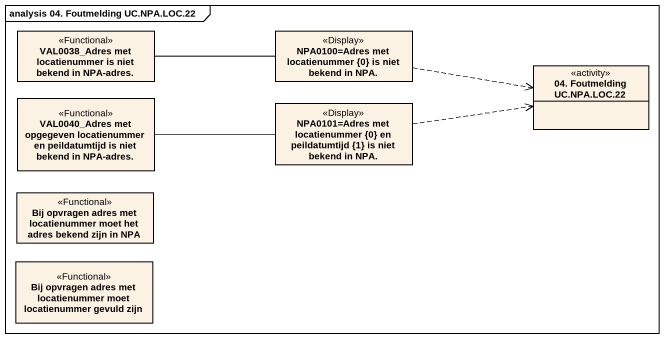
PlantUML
@startuml
mainframe analysis 04. Foutmelding UC.NPA.LOC.22
hide circle
hide empty members
class "VAL0038_Adres met locatienummer is niet bekend in NPA-adres." as VAL0038_Adres_met <<Functional>>
class "NPA0100=Adres met locatienummer {0} is niet bekend in NPA." as NPA0100_Adres_met <<Display>>
class "04. Foutmelding UC.NPA.LOC.22" as c04_Foutmelding_UC_NPA_LOC_22 <<activity>>
class "VAL0040_Adres met opgegeven locatienummer en peildatumtijd is niet bekend in NPA-adres." as VAL0040_Adres_met_opgegeven <<Functional>>
class "NPA0101=Adres met locatienummer {0} en peildatumtijd {1} is niet bekend in NPA." as NPA0101_Adres_met <<Display>>
class "Bij opvragen adres met locatienummer moet het adres bekend zijn in NPA" as Bij_opvragen_adres_met <<Functional>>
class "Bij opvragen adres met locatienummer moet locatienummer gevuld zijn" as Bij_opvragen_adres_met_2 <<Functional>>
VAL0038_Adres_met -right- NPA0100_Adres_met
NPA0100_Adres_met .right.> c04_Foutmelding_UC_NPA_LOC_22
VAL0040_Adres_met_opgegeven -right- NPA0101_Adres_met
NPA0101_Adres_met .right.> c04_Foutmelding_UC_NPA_LOC_22
@enduml
